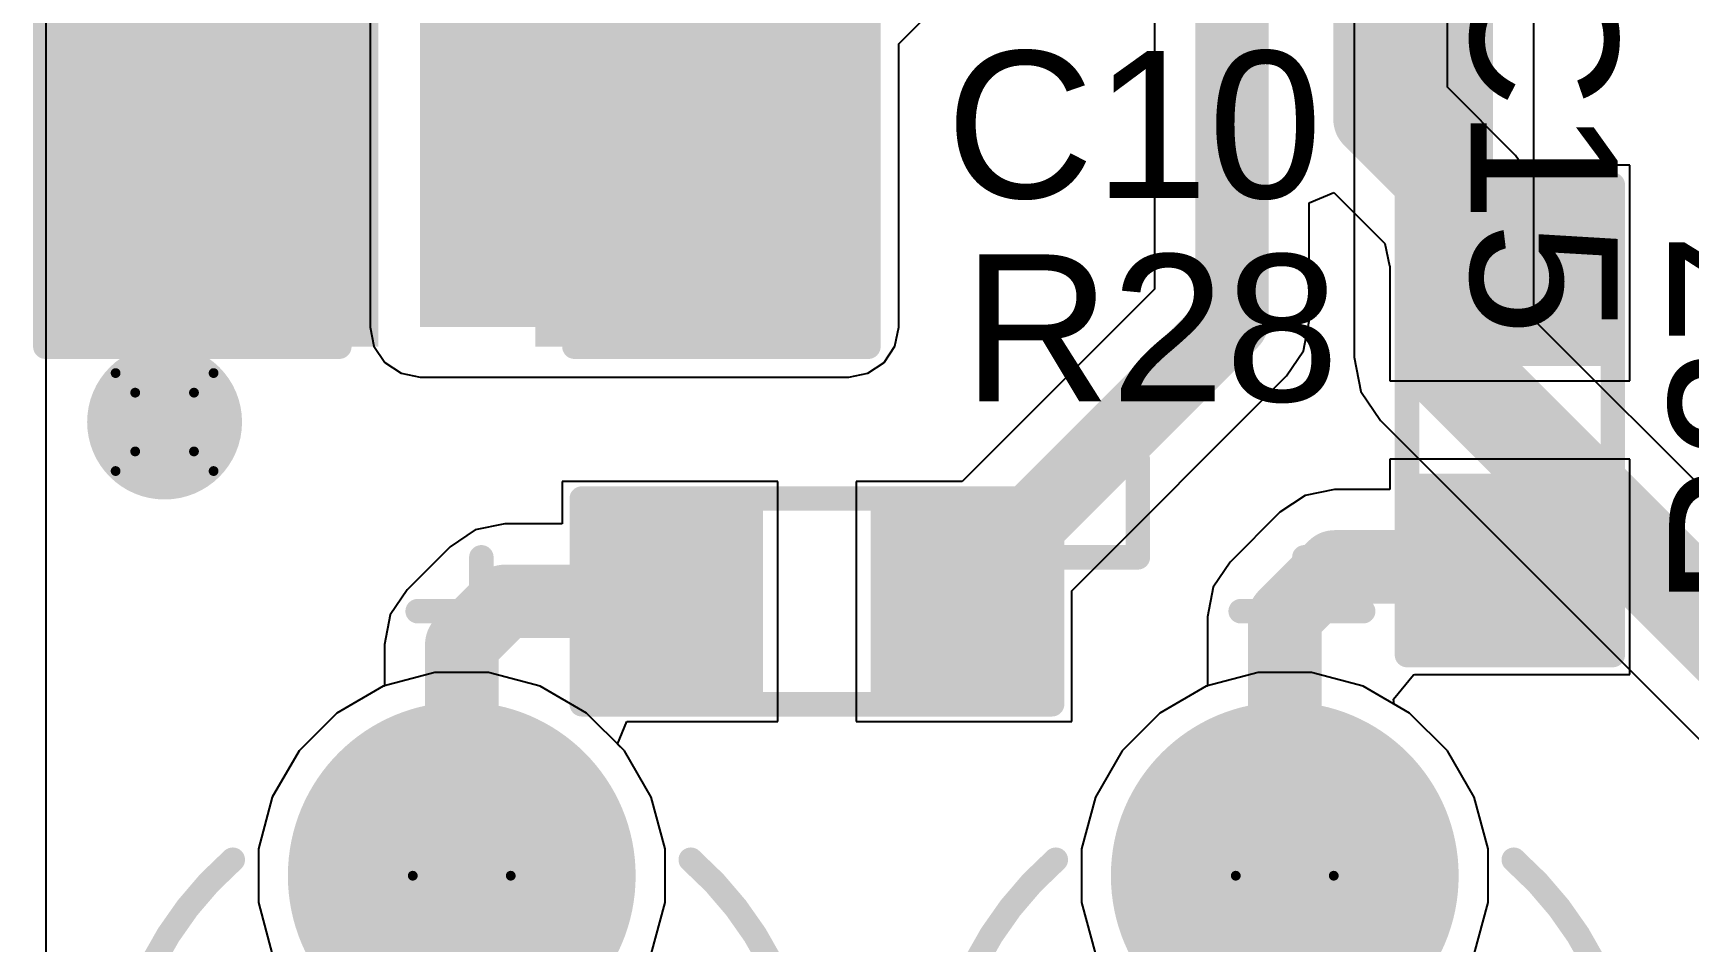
# Model space of a CAD drawing. Header units: inches. Extents: x -6 to 198, y 0 to 119.
# Drawn here: x 0.19 to 8.78, y 10.3 to 15.01 of the extents above; entities that cross this region are included whole.
import ezdxf

# ---------------------------------------------------------------- set-up
doc = ezdxf.new("R2010")
doc.units = ezdxf.units.IN
for name, color, linetype in [('Bottom Layer', 5, 'Continuous'), ('Bottom Solder', 6, 'Continuous'), ('Drill Drawing', 1, 'Continuous'), ('Multi-Layer', 9, 'Continuous'), ('Pad Holes', 156, 'Continuous'), ('Top Layer', 1, 'Continuous'), ('Top Overlay', 2, 'Continuous'), ('Top Paste', 8, 'Continuous'), ('Top Solder', 216, 'Continuous'), ('Via Holes', 16, 'Continuous')]:
    doc.layers.add(name, color=color, linetype=linetype)
doc.styles.add('Arial', font='', dxfattribs={"height": 0.2})
doc.styles.get('Arial').set_extended_font_data('Arial')

# ---------------------------------------------------------------- blocks, each defined once
blk = doc.blocks.new('C___1206_4')
at = {"layer": 'Top Layer'}
for points in [[(-2.032, 0.889), (-0.508, 0.889), (-0.508, -0.889), (-2.032, -0.889)], [(0.508, 0.889), (2.032, 0.889), (2.032, -0.889), (0.508, -0.889)]]:
    blk.add_hatch(color=1, dxfattribs=at).paths.add_polyline_path(points)
at = {"layer": 'Top Paste'}
for points in [[(-2.032, 0.889), (-0.508, 0.889), (-0.508, -0.889), (-2.032, -0.889)], [(0.508, 0.889), (2.032, 0.889), (2.032, -0.889), (0.508, -0.889)]]:
    blk.add_hatch(color=8, dxfattribs=at).paths.add_polyline_path(points)
at = {"layer": 'Top Solder'}
for points in [[(-2.1336, 0.9906), (-0.4064, 0.9906), (-0.4064, -0.9906), (-2.1336, -0.9906)], [(0.4064, 0.9906), (2.1336, 0.9906), (2.1336, -0.9906), (0.4064, -0.9906)]]:
    blk.add_hatch(color=216, dxfattribs=at).paths.add_polyline_path(points)
at = {"layer": 'Top Overlay'}
for points in [[(-2.1336, -0.9906, 0.127, 0.127, 0), (-2.1336, 0.9906, 0.127, 0.127, 0)], [(-2.1336, 0.9906, 0.127, 0.127, 0), (-0.6096, 0.9906, 0.127, 0.127, 0)], [(0.6096, 0.9906, 0.127, 0.127, 0), (2.1336, 0.9906, 0.127, 0.127, 0)], [(2.1336, -0.9906, 0.127, 0.127, 0), (2.1336, 0.9906, 0.127, 0.127, 0)], [(-2.1336, -0.9906, 0.127, 0.127, 0), (-0.6096, -0.9906, 0.127, 0.127, 0)], [(0.6096, -0.9906, 0.127, 0.127, 0), (2.1336, -0.9906, 0.127, 0.127, 0)]]:
    blk.add_lwpolyline(points, format="xyseb", dxfattribs=at)
for points in [[(-2.16535, 0.9906, 0.0635, 0.0635, 1), (-2.10185, 0.9906, 0.0635, 0.0635, 1)], [(-2.16535, 0.9906, 0.0635, 0.0635, 1), (-2.10185, 0.9906, 0.0635, 0.0635, 1)], [(-0.64135, 0.9906, 0.0635, 0.0635, 1), (-0.57785, 0.9906, 0.0635, 0.0635, 1)], [(0.57785, 0.9906, 0.0635, 0.0635, 1), (0.64135, 0.9906, 0.0635, 0.0635, 1)], [(2.10185, 0.9906, 0.0635, 0.0635, 1), (2.16535, 0.9906, 0.0635, 0.0635, 1)], [(2.10185, 0.9906, 0.0635, 0.0635, 1), (2.16535, 0.9906, 0.0635, 0.0635, 1)], [(-2.16535, -0.9906, 0.0635, 0.0635, 1), (-2.10185, -0.9906, 0.0635, 0.0635, 1)], [(-2.16535, -0.9906, 0.0635, 0.0635, 1), (-2.10185, -0.9906, 0.0635, 0.0635, 1)], [(-0.64135, -0.9906, 0.0635, 0.0635, 1), (-0.57785, -0.9906, 0.0635, 0.0635, 1)], [(0.57785, -0.9906, 0.0635, 0.0635, 1), (0.64135, -0.9906, 0.0635, 0.0635, 1)], [(2.10185, -0.9906, 0.0635, 0.0635, 1), (2.16535, -0.9906, 0.0635, 0.0635, 1)], [(2.10185, -0.9906, 0.0635, 0.0635, 1), (2.16535, -0.9906, 0.0635, 0.0635, 1)]]:
    blk.add_lwpolyline(points, format="xyseb", close=True, dxfattribs=at)
blk = doc.blocks.new('R___0603_42')
at = {"layer": 'Top Layer'}
for points in [[(-0.381, 0.4445), (-0.381, -0.4445), (-1.143, -0.4445), (-1.143, 0.4445)], [(1.143, 0.4445), (1.143, -0.4445), (0.381, -0.4445), (0.381, 0.4445)]]:
    blk.add_hatch(color=1, dxfattribs=at).paths.add_polyline_path(points)
at = {"layer": 'Top Paste'}
for points in [[(-0.381, 0.4445), (-0.381, -0.4445), (-1.143, -0.4445), (-1.143, 0.4445)], [(1.143, 0.4445), (1.143, -0.4445), (0.381, -0.4445), (0.381, 0.4445)]]:
    blk.add_hatch(color=8, dxfattribs=at).paths.add_polyline_path(points)
at = {"layer": 'Top Solder'}
for points in [[(-0.2794, 0.5461), (-0.2794, -0.5461), (-1.2446, -0.5461), (-1.2446, 0.5461)], [(1.2446, 0.5461), (1.2446, -0.5461), (0.2794, -0.5461), (0.2794, 0.5461)]]:
    blk.add_hatch(color=216, dxfattribs=at).paths.add_polyline_path(points)
at = {"layer": 'Top Overlay'}
for points in [[(1.2192, 0.5334, 0.127, 0.127, 0), (-1.2192, 0.5334, 0.127, 0.127, 0)], [(-1.2192, 0.5334, 0.127, 0.127, 0), (-1.2192, -0.5334, 0.127, 0.127, 0)], [(1.2192, 0.5334, 0.127, 0.127, 0), (1.2192, -0.5334, 0.127, 0.127, 0)], [(1.2192, -0.5334, 0.127, 0.127, 0), (-1.2192, -0.5334, 0.127, 0.127, 0)]]:
    blk.add_lwpolyline(points, format="xyseb", dxfattribs=at)
for points in [[(-1.25095, 0.5334, 0.0635, 0.0635, 1), (-1.18745, 0.5334, 0.0635, 0.0635, 1)], [(-1.25095, 0.5334, 0.0635, 0.0635, 1), (-1.18745, 0.5334, 0.0635, 0.0635, 1)], [(1.18745, 0.5334, 0.0635, 0.0635, 1), (1.25095, 0.5334, 0.0635, 0.0635, 1)], [(1.18745, 0.5334, 0.0635, 0.0635, 1), (1.25095, 0.5334, 0.0635, 0.0635, 1)], [(-1.25095, -0.5334, 0.0635, 0.0635, 1), (-1.18745, -0.5334, 0.0635, 0.0635, 1)], [(-1.25095, -0.5334, 0.0635, 0.0635, 1), (-1.18745, -0.5334, 0.0635, 0.0635, 1)], [(1.18745, -0.5334, 0.0635, 0.0635, 1), (1.25095, -0.5334, 0.0635, 0.0635, 1)], [(1.18745, -0.5334, 0.0635, 0.0635, 1), (1.25095, -0.5334, 0.0635, 0.0635, 1)]]:
    blk.add_lwpolyline(points, format="xyseb", close=True, dxfattribs=at)
blk = doc.blocks.new('R___0603_43')
at = {"layer": 'Top Layer'}
for points in [[(-0.381, 0.4445), (-0.381, -0.4445), (-1.143, -0.4445), (-1.143, 0.4445)], [(1.143, 0.4445), (1.143, -0.4445), (0.381, -0.4445), (0.381, 0.4445)]]:
    blk.add_hatch(color=1, dxfattribs=at).paths.add_polyline_path(points)
at = {"layer": 'Top Paste'}
for points in [[(-0.381, 0.4445), (-0.381, -0.4445), (-1.143, -0.4445), (-1.143, 0.4445)], [(1.143, 0.4445), (1.143, -0.4445), (0.381, -0.4445), (0.381, 0.4445)]]:
    blk.add_hatch(color=8, dxfattribs=at).paths.add_polyline_path(points)
at = {"layer": 'Top Solder'}
for points in [[(-0.2794, 0.5461), (-0.2794, -0.5461), (-1.2446, -0.5461), (-1.2446, 0.5461)], [(1.2446, 0.5461), (1.2446, -0.5461), (0.2794, -0.5461), (0.2794, 0.5461)]]:
    blk.add_hatch(color=216, dxfattribs=at).paths.add_polyline_path(points)
at = {"layer": 'Top Overlay'}
for points in [[(1.2192, 0.5334, 0.127, 0.127, 0), (-1.2192, 0.5334, 0.127, 0.127, 0)], [(-1.2192, -0.5334, 0.127, 0.127, 0), (-1.2192, 0.5334, 0.127, 0.127, 0)], [(1.2192, -0.5334, 0.127, 0.127, 0), (1.2192, 0.5334, 0.127, 0.127, 0)], [(1.2192, -0.5334, 0.127, 0.127, 0), (-1.2192, -0.5334, 0.127, 0.127, 0)]]:
    blk.add_lwpolyline(points, format="xyseb", dxfattribs=at)
for points in [[(-1.25095, 0.5334, 0.0635, 0.0635, 1), (-1.18745, 0.5334, 0.0635, 0.0635, 1)], [(-1.25095, 0.5334, 0.0635, 0.0635, 1), (-1.18745, 0.5334, 0.0635, 0.0635, 1)], [(1.18745, 0.5334, 0.0635, 0.0635, 1), (1.25095, 0.5334, 0.0635, 0.0635, 1)], [(1.18745, 0.5334, 0.0635, 0.0635, 1), (1.25095, 0.5334, 0.0635, 0.0635, 1)], [(-1.25095, -0.5334, 0.0635, 0.0635, 1), (-1.18745, -0.5334, 0.0635, 0.0635, 1)], [(-1.25095, -0.5334, 0.0635, 0.0635, 1), (-1.18745, -0.5334, 0.0635, 0.0635, 1)], [(1.18745, -0.5334, 0.0635, 0.0635, 1), (1.25095, -0.5334, 0.0635, 0.0635, 1)], [(1.18745, -0.5334, 0.0635, 0.0635, 1), (1.25095, -0.5334, 0.0635, 0.0635, 1)]]:
    blk.add_lwpolyline(points, format="xyseb", close=True, dxfattribs=at)
blk = doc.blocks.new('TH_LED_3____75')
at = {"layer": 'Bottom Layer'}
blk.add_hatch(color=5, dxfattribs=at).paths.add_polyline_path([(-2.07, 0.8), (-0.47, 0.8), (-0.47, -0.8), (-2.07, -0.8)])
h = blk.add_hatch(color=5, dxfattribs=at)
edge = h.paths.add_edge_path()
edge.add_arc((1.27, 0), 0.8, 0, 360)
at = {"layer": 'Bottom Solder'}
blk.add_hatch(color=6, dxfattribs=at).paths.add_polyline_path([(-2.1716, 0.9016), (-0.3684, 0.9016), (-0.3684, -0.9016), (-2.1716, -0.9016)])
h = blk.add_hatch(color=6, dxfattribs=at)
edge = h.paths.add_edge_path()
edge.add_arc((1.27, 0), 0.9016, 0, 360)
at = {"layer": 'Multi-Layer'}
blk.add_hatch(color=9, dxfattribs=at).paths.add_polyline_path([(-2.07, 0.8), (-0.47, 0.8), (-0.47, -0.8), (-2.07, -0.8)])
h = blk.add_hatch(color=9, dxfattribs=at)
edge = h.paths.add_edge_path()
edge.add_arc((1.27, 0), 0.8, 0, 360)
at = {"layer": 'Pad Holes'}
h = blk.add_hatch(color=7, dxfattribs=at)
edge = h.paths.add_edge_path()
edge.add_arc((-1.27, 0), 0.45, 0, 360)
h = blk.add_hatch(color=7, dxfattribs=at)
edge = h.paths.add_edge_path()
edge.add_arc((1.27, 0), 0.45, 0, 360)
at = {"layer": 'Top Layer'}
blk.add_hatch(color=1, dxfattribs=at).paths.add_polyline_path([(-2.07, 0.8), (-0.47, 0.8), (-0.47, -0.8), (-2.07, -0.8)])
h = blk.add_hatch(color=1, dxfattribs=at)
edge = h.paths.add_edge_path()
edge.add_arc((1.27, 0), 0.8, 0, 360)
at = {"layer": 'Top Solder'}
blk.add_hatch(color=216, dxfattribs=at).paths.add_polyline_path([(-2.1716, 0.9016), (-0.3684, 0.9016), (-0.3684, -0.9016), (-2.1716, -0.9016)])
h = blk.add_hatch(color=216, dxfattribs=at)
edge = h.paths.add_edge_path()
edge.add_arc((1.27, 0), 0.9016, 0, 360)
at = {"layer": 'Top Overlay'}
for points in [[(-1.3702, 1.1672, 0.127, 0.127, -0.457336), (1.3529, 1.1873, 0.127, 0.127, 0)], [(2.6416, 0.2286, 0.127, 0.127, 0), (2.6416, -0.4064, 0.127, 0.127, 0)], [(-2.8956, -0.1016, 0.127, 0.127, 0), (-2.3368, -0.1016, 0.127, 0.127, 0)], [(2.3622, -0.1016, 0.127, 0.127, 0), (2.921, -0.1016, 0.127, 0.127, 0)], [(1.3529, -1.1873, 0.127, 0.127, -0.457336), (-1.3702, -1.1672, 0.127, 0.127, 0)]]:
    blk.add_lwpolyline(points, format="xyseb", dxfattribs=at)
for points in [[(-1.402, 1.1672, 0.0635, 0.0635, 1), (-1.3385, 1.1672, 0.0635, 0.0635, 1)], [(1.3212, 1.1873, 0.0635, 0.0635, 1), (1.3847, 1.1873, 0.0635, 0.0635, 1)], [(2.6098, 0.2286, 0.0635, 0.0635, 1), (2.6734, 0.2286, 0.0635, 0.0635, 1)], [(-2.9274, -0.1016, 0.0635, 0.0635, 1), (-2.8638, -0.1016, 0.0635, 0.0635, 1)], [(-2.3685, -0.1016, 0.0635, 0.0635, 1), (-2.3051, -0.1016, 0.0635, 0.0635, 1)], [(2.3304, -0.1016, 0.0635, 0.0635, 1), (2.3939, -0.1016, 0.0635, 0.0635, 1)], [(2.8893, -0.1016, 0.0635, 0.0635, 1), (2.9527, -0.1016, 0.0635, 0.0635, 1)], [(2.6098, -0.4064, 0.0635, 0.0635, 1), (2.6734, -0.4064, 0.0635, 0.0635, 1)], [(-1.402, -1.1672, 0.0635, 0.0635, 1), (-1.3385, -1.1672, 0.0635, 0.0635, 1)], [(1.3212, -1.1873, 0.0635, 0.0635, 1), (1.3847, -1.1873, 0.0635, 0.0635, 1)]]:
    blk.add_lwpolyline(points, format="xyseb", close=True, dxfattribs=at)
blk = doc.blocks.new('TH_LED_3____76')
at = {"layer": 'Bottom Layer'}
blk.add_hatch(color=5, dxfattribs=at).paths.add_polyline_path([(-2.07, 0.8), (-0.47, 0.8), (-0.47, -0.8), (-2.07, -0.8)])
h = blk.add_hatch(color=5, dxfattribs=at)
edge = h.paths.add_edge_path()
edge.add_arc((1.27, 0), 0.8, 0, 360)
at = {"layer": 'Bottom Solder'}
blk.add_hatch(color=6, dxfattribs=at).paths.add_polyline_path([(-2.1716, 0.9016), (-0.3684, 0.9016), (-0.3684, -0.9016), (-2.1716, -0.9016)])
h = blk.add_hatch(color=6, dxfattribs=at)
edge = h.paths.add_edge_path()
edge.add_arc((1.27, 0), 0.9016, 0, 360)
at = {"layer": 'Multi-Layer'}
blk.add_hatch(color=9, dxfattribs=at).paths.add_polyline_path([(-2.07, 0.8), (-0.47, 0.8), (-0.47, -0.8), (-2.07, -0.8)])
h = blk.add_hatch(color=9, dxfattribs=at)
edge = h.paths.add_edge_path()
edge.add_arc((1.27, 0), 0.8, 0, 360)
at = {"layer": 'Pad Holes'}
h = blk.add_hatch(color=7, dxfattribs=at)
edge = h.paths.add_edge_path()
edge.add_arc((-1.27, 0), 0.45, 0, 360)
h = blk.add_hatch(color=7, dxfattribs=at)
edge = h.paths.add_edge_path()
edge.add_arc((1.27, 0), 0.45, 0, 360)
at = {"layer": 'Top Layer'}
blk.add_hatch(color=1, dxfattribs=at).paths.add_polyline_path([(-2.07, 0.8), (-0.47, 0.8), (-0.47, -0.8), (-2.07, -0.8)])
h = blk.add_hatch(color=1, dxfattribs=at)
edge = h.paths.add_edge_path()
edge.add_arc((1.27, 0), 0.8, 0, 360)
at = {"layer": 'Top Solder'}
blk.add_hatch(color=216, dxfattribs=at).paths.add_polyline_path([(-2.1716, 0.9016), (-0.3684, 0.9016), (-0.3684, -0.9016), (-2.1716, -0.9016)])
h = blk.add_hatch(color=216, dxfattribs=at)
edge = h.paths.add_edge_path()
edge.add_arc((1.27, 0), 0.9016, 0, 360)
at = {"layer": 'Top Overlay'}
for points in [[(-1.3702, 1.1672, 0.127, 0.127, -0.457336), (1.3529, 1.1873, 0.127, 0.127, 0)], [(2.6416, 0.2286, 0.127, 0.127, 0), (2.6416, -0.4064, 0.127, 0.127, 0)], [(-2.8956, -0.1016, 0.127, 0.127, 0), (-2.3368, -0.1016, 0.127, 0.127, 0)], [(2.3622, -0.1016, 0.127, 0.127, 0), (2.921, -0.1016, 0.127, 0.127, 0)], [(1.3529, -1.1873, 0.127, 0.127, -0.457336), (-1.3702, -1.1672, 0.127, 0.127, 0)]]:
    blk.add_lwpolyline(points, format="xyseb", dxfattribs=at)
for points in [[(-1.402, 1.1672, 0.0635, 0.0635, 1), (-1.3385, 1.1672, 0.0635, 0.0635, 1)], [(1.3212, 1.1873, 0.0635, 0.0635, 1), (1.3847, 1.1873, 0.0635, 0.0635, 1)], [(2.6098, 0.2286, 0.0635, 0.0635, 1), (2.6734, 0.2286, 0.0635, 0.0635, 1)], [(-2.9274, -0.1016, 0.0635, 0.0635, 1), (-2.8638, -0.1016, 0.0635, 0.0635, 1)], [(-2.3685, -0.1016, 0.0635, 0.0635, 1), (-2.3051, -0.1016, 0.0635, 0.0635, 1)], [(2.3304, -0.1016, 0.0635, 0.0635, 1), (2.3939, -0.1016, 0.0635, 0.0635, 1)], [(2.8893, -0.1016, 0.0635, 0.0635, 1), (2.9527, -0.1016, 0.0635, 0.0635, 1)], [(2.6098, -0.4064, 0.0635, 0.0635, 1), (2.6734, -0.4064, 0.0635, 0.0635, 1)], [(-1.402, -1.1672, 0.0635, 0.0635, 1), (-1.3385, -1.1672, 0.0635, 0.0635, 1)], [(1.3212, -1.1873, 0.0635, 0.0635, 1), (1.3847, -1.1873, 0.0635, 0.0635, 1)]]:
    blk.add_lwpolyline(points, format="xyseb", close=True, dxfattribs=at)

msp = doc.modelspace()

# ---------------------------------------------------------------- hatches: boundary and pattern name
at = {"layer": 'Bottom Layer'}
h = msp.add_hatch(color=5, dxfattribs=at)
edge = h.paths.add_edge_path()
edge.add_arc((0.8722, 12.995), 0.3, 0, 360)
at = {"layer": 'Bottom Solder'}
h = msp.add_hatch(color=6, dxfattribs=at)
edge = h.paths.add_edge_path()
edge.add_arc((0.8722, 12.995), 0.4016, 0, 360)
at = {"layer": 'Top Layer'}
for points in [[(2.1971, 13.4874), (3.1496, 13.4874), (3.1496, 21.2598), (2.1971, 21.2598)], [(2.2606, 13.4874), (4.4196, 13.4874), (4.4196, 15.2654), (2.2606, 15.2654)]]:
    msp.add_hatch(color=1, dxfattribs=at).paths.add_polyline_path(points)
h = msp.add_hatch(color=1, dxfattribs=at)
edge = h.paths.add_edge_path()
edge.add_arc((0.8722, 12.995), 0.3, 0, 360)
at = {"layer": 'Top Solder'}
h = msp.add_hatch(color=216, dxfattribs=at)
edge = h.paths.add_edge_path()
edge.add_arc((0.8722, 12.995), 0.4016, 0, 360)
at = {"layer": 'Via Holes'}
h = msp.add_hatch(color=7, dxfattribs=at)
edge = h.paths.add_edge_path()
edge.add_arc((0.8722, 12.995), 0.15, 0, 360)

# ---------------------------------------------------------------- linework, layer by layer
at = {"layer": 'Bottom Layer'}
for p, q in [((0.259, 4.271), (0.259, 50.729)), ((7.9719, 13.5251), (7.9719, 19.647)), ((7.0395, 19.454), (7.0395, 13.332)), ((10.4987, 10.9982), (7.9719, 13.5251)), ((7.0395, 13.332), (7.075, 13.1536)), ((7.075, 13.1536), (7.1761, 13.0024)), ((7.1761, 13.0024), (9.703, 10.4755)), ((2.2742, 11.6966), (2.0062, 11.6248)), ((2.5518, 11.6966), (2.2742, 11.6966)), ((2.8198, 11.6248), (2.5518, 11.6966)), ((6.5414, 11.6966), (6.2734, 11.6248)), ((6.819, 11.6966), (6.5414, 11.6966)), ((7.087, 11.6248), (6.819, 11.6966)), ((2.0062, 11.6248), (1.7658, 11.486)), ((3.0602, 11.486), (2.8198, 11.6248)), ((6.2734, 11.6248), (6.033, 11.486)), ((7.3274, 11.486), (7.087, 11.6248)), ((1.7658, 11.486), (1.5696, 11.2898)), ((3.2564, 11.2898), (3.0602, 11.486)), ((6.033, 11.486), (5.8368, 11.2898)), ((7.5236, 11.2898), (7.3274, 11.486)), ((1.5696, 11.2898), (1.4308, 11.0494)), ((3.3952, 11.0494), (3.2564, 11.2898)), ((5.8368, 11.2898), (5.698, 11.0494)), ((7.6624, 11.0494), (7.5236, 11.2898)), ((1.4308, 11.0494), (1.359, 10.7814)), ((3.467, 10.7814), (3.3952, 11.0494)), ((5.698, 11.0494), (5.6262, 10.7814)), ((7.7342, 10.7814), (7.6624, 11.0494)), ((1.359, 10.7814), (1.359, 10.5038)), ((3.467, 10.5038), (3.467, 10.7814)), ((5.6262, 10.7814), (5.6262, 10.5038)), ((7.7342, 10.5038), (7.7342, 10.7814)), ((1.359, 10.5038), (1.4308, 10.2358)), ((3.3952, 10.2358), (3.467, 10.5038)), ((5.6262, 10.5038), (5.698, 10.2358)), ((7.6624, 10.2358), (7.7342, 10.5038))]:
    msp.add_line(p, q, dxfattribs=at)
for points in [[(7.5057, 13.332, 0.508, 0.508, 0), (7.5057, 19.647, 0.508, 0.508, 0)], [(7.5057, 13.332, 0.508, 0.508, 0), (10.1691, 10.6686, 0.508, 0.508, 0)]]:
    msp.add_lwpolyline(points, format="xyseb", dxfattribs=at)
msp.add_lwpolyline([(7.3787, 13.332, 0.254, 0.254, 1), (7.6327, 13.332, 0.254, 0.254, 1)], format="xyseb", close=True, dxfattribs=at)
msp.add_lwpolyline([(7.3787, 13.332, 0.254, 0.254, 1), (7.6327, 13.332, 0.254, 0.254, 1)], format="xyseb", close=True, dxfattribs=at)
at = {"layer": 'Drill Drawing'}
for points in [[(0.6182, 13.249, 0.0508, 0.0508, 0), (1.1262, 13.249, 0.0508, 0.0508, 0)], [(0.6182, 12.741, 0.0508, 0.0508, 0), (0.6182, 13.249, 0.0508, 0.0508, 0)], [(1.1262, 12.741, 0.0508, 0.0508, 0), (1.1262, 13.249, 0.0508, 0.0508, 0)], [(0.7198, 13.1474, 0.0508, 0.0508, 0), (1.0246, 13.1474, 0.0508, 0.0508, 0)], [(0.7198, 12.8426, 0.0508, 0.0508, 0), (0.7198, 13.1474, 0.0508, 0.0508, 0)], [(1.0246, 12.8426, 0.0508, 0.0508, 0), (1.0246, 13.1474, 0.0508, 0.0508, 0)], [(0.7198, 12.8426, 0.0508, 0.0508, 0), (1.0246, 12.8426, 0.0508, 0.0508, 0)], [(0.6182, 12.741, 0.0508, 0.0508, 0), (1.1262, 12.741, 0.0508, 0.0508, 0)]]:
    msp.add_lwpolyline(points, format="xyseb", dxfattribs=at)
for points in [[(0.6055, 13.249, 0.0254, 0.0254, 1), (0.6309, 13.249, 0.0254, 0.0254, 1)], [(0.6055, 13.249, 0.0254, 0.0254, 1), (0.6309, 13.249, 0.0254, 0.0254, 1)], [(1.1135, 13.249, 0.0254, 0.0254, 1), (1.1389, 13.249, 0.0254, 0.0254, 1)], [(1.1135, 13.249, 0.0254, 0.0254, 1), (1.1389, 13.249, 0.0254, 0.0254, 1)], [(0.7071, 13.1474, 0.0254, 0.0254, 1), (0.7325, 13.1474, 0.0254, 0.0254, 1)], [(0.7071, 13.1474, 0.0254, 0.0254, 1), (0.7325, 13.1474, 0.0254, 0.0254, 1)], [(1.0119, 13.1474, 0.0254, 0.0254, 1), (1.0373, 13.1474, 0.0254, 0.0254, 1)], [(1.0119, 13.1474, 0.0254, 0.0254, 1), (1.0373, 13.1474, 0.0254, 0.0254, 1)], [(0.7071, 12.8426, 0.0254, 0.0254, 1), (0.7325, 12.8426, 0.0254, 0.0254, 1)], [(0.7071, 12.8426, 0.0254, 0.0254, 1), (0.7325, 12.8426, 0.0254, 0.0254, 1)], [(1.0119, 12.8426, 0.0254, 0.0254, 1), (1.0373, 12.8426, 0.0254, 0.0254, 1)], [(1.0119, 12.8426, 0.0254, 0.0254, 1), (1.0373, 12.8426, 0.0254, 0.0254, 1)], [(0.6055, 12.741, 0.0254, 0.0254, 1), (0.6309, 12.741, 0.0254, 0.0254, 1)], [(0.6055, 12.741, 0.0254, 0.0254, 1), (0.6309, 12.741, 0.0254, 0.0254, 1)], [(1.1135, 12.741, 0.0254, 0.0254, 1), (1.1389, 12.741, 0.0254, 0.0254, 1)], [(1.1135, 12.741, 0.0254, 0.0254, 1), (1.1389, 12.741, 0.0254, 0.0254, 1)], [(2.667, 10.6426, 0.0508, 0.0508, 1), (2.159, 10.6426, 0.0508, 0.0508, 1)], [(6.9342, 10.6426, 0.0508, 0.0508, 1), (6.4262, 10.6426, 0.0508, 0.0508, 1)], [(2.1463, 10.6426, 0.0254, 0.0254, 1), (2.1717, 10.6426, 0.0254, 0.0254, 1)], [(2.6543, 10.6426, 0.0254, 0.0254, 1), (2.6797, 10.6426, 0.0254, 0.0254, 1)], [(6.4135, 10.6426, 0.0254, 0.0254, 1), (6.4389, 10.6426, 0.0254, 0.0254, 1)], [(6.9215, 10.6426, 0.0254, 0.0254, 1), (6.9469, 10.6426, 0.0254, 0.0254, 1)]]:
    msp.add_lwpolyline(points, format="xyseb", close=True, dxfattribs=at)
at = {"layer": 'Top Layer'}
for p, q in [((0.259, 4.271), (0.259, 50.729)), ((6.0047, 16.7282), (6.0047, 13.6844)), ((7.5237, 14.7313), (7.5237, 16.4506)), ((1.9381, 15.4609), (1.9381, 13.4874)), ((4.6786, 14.9567), (4.974, 15.2521)), ((4.6786, 13.4874), (4.6786, 14.9567)), ((7.8773, 14.3777), (7.5237, 14.7313)), ((7.9114, 14.3268), (7.8773, 14.3777)), ((8.4697, 14.3268), (7.9114, 14.3268)), ((8.4697, 13.2092), (8.4697, 14.3268)), ((6.8075, 14.1325), (6.9345, 14.1851)), ((6.9345, 14.1851), (7.1997, 13.92)), ((6.8075, 13.5181), (6.8075, 14.1325)), ((7.1997, 13.92), (7.2226, 13.8048)), ((7.2226, 13.8048), (7.2251, 13.801)), ((7.2251, 13.801), (7.2251, 13.2092)), ((6.0047, 13.6844), (5.0076, 12.6873)), ((1.9381, 13.4874), (1.9578, 13.3883)), ((4.6589, 13.3883), (4.6786, 13.4874)), ((6.777, 13.3645), (6.8075, 13.5181)), ((1.9578, 13.3883), (2.014, 13.3043)), ((4.6027, 13.3043), (4.6589, 13.3883)), ((6.6899, 13.2343), (6.777, 13.3645)), ((2.014, 13.3043), (2.098, 13.2481)), ((2.098, 13.2481), (2.1971, 13.2284)), ((2.1971, 13.2284), (4.4196, 13.2284)), ((4.4196, 13.2284), (4.5187, 13.2481)), ((4.5187, 13.2481), (4.6027, 13.3043)), ((5.5753, 12.1196), (6.6899, 13.2343)), ((7.2251, 13.2092), (8.4697, 13.2092)), ((8.4697, 12.8028), (7.2251, 12.8028)), ((7.2251, 12.8028), (7.2251, 12.6454)), ((8.4697, 11.6852), (8.4697, 12.8028)), ((4.0513, 12.6873), (2.9337, 12.6873)), ((2.9337, 12.6873), (2.9337, 12.4664)), ((4.0513, 11.4427), (4.0513, 12.6873)), ((5.0076, 12.6873), (4.4577, 12.6873)), ((4.4577, 12.6873), (4.4577, 11.4427)), ((6.9387, 12.6454), (6.7851, 12.6148)), ((7.2251, 12.6454), (6.9387, 12.6454)), ((6.7851, 12.6148), (6.6549, 12.5278)), ((2.6362, 12.4664), (2.4826, 12.4359)), ((2.9337, 12.4664), (2.6362, 12.4664)), ((6.6549, 12.5278), (6.3964, 12.2693)), ((2.4826, 12.4359), (2.3523, 12.3488)), ((2.3523, 12.3488), (2.1292, 12.1257)), ((6.3964, 12.2693), (6.3093, 12.139)), ((2.1292, 12.1257), (2.0421, 11.9954)), ((5.5753, 11.4427), (5.5753, 12.1196)), ((6.3093, 12.139), (6.2788, 11.9854)), ((2.0421, 11.9954), (2.0116, 11.8418)), ((6.2788, 11.9854), (6.2788, 11.6262)), ((2.0116, 11.8418), (2.0116, 11.6262)), ((7.2441, 11.5582), (7.3479, 11.6843)), ((7.3479, 11.6843), (7.3543, 11.6852)), ((7.3543, 11.6852), (8.4697, 11.6852)), ((2.0062, 11.6248), (1.7658, 11.486)), ((2.0116, 11.6262), (2.0062, 11.6248)), ((6.2734, 11.6248), (6.033, 11.486)), ((6.2788, 11.6262), (6.2734, 11.6248)), ((7.2478, 11.532), (7.2441, 11.5582)), ((7.3274, 11.486), (7.2478, 11.532)), ((1.7658, 11.486), (1.5696, 11.2898)), ((3.2208, 11.3254), (3.2694, 11.4427)), ((3.2694, 11.4427), (4.0513, 11.4427)), ((4.4577, 11.4427), (5.5753, 11.4427)), ((6.033, 11.486), (5.8368, 11.2898)), ((7.5236, 11.2898), (7.3274, 11.486)), ((1.5696, 11.2898), (1.4308, 11.0494)), ((3.2564, 11.2898), (3.2208, 11.3254)), ((3.3952, 11.0494), (3.2564, 11.2898)), ((5.8368, 11.2898), (5.698, 11.0494)), ((7.6624, 11.0494), (7.5236, 11.2898)), ((1.4308, 11.0494), (1.359, 10.7814)), ((3.467, 10.7814), (3.3952, 11.0494)), ((5.698, 11.0494), (5.6262, 10.7814)), ((7.7342, 10.7814), (7.6624, 11.0494)), ((1.359, 10.7814), (1.359, 10.5038)), ((3.467, 10.5038), (3.467, 10.7814)), ((5.6262, 10.7814), (5.6262, 10.5038)), ((7.7342, 10.5038), (7.7342, 10.7814)), ((1.359, 10.5038), (1.4308, 10.2358)), ((3.3952, 10.2358), (3.467, 10.5038)), ((5.6262, 10.5038), (5.698, 10.2358)), ((7.6624, 10.2358), (7.7342, 10.5038))]:
    msp.add_line(p, q, dxfattribs=at)
for points in [[(7.1223, 14.5651, 0.381, 0.381, 0), (7.1223, 17.1765, 0.381, 0.381, 0)], [(6.4061, 13.5181, 0.381, 0.381, 0), (6.4061, 16.8945, 0.381, 0.381, 0)], [(3.6576, 14.5034, 0.381, 0.381, 0), (4.6901, 15.5359, 0.381, 0.381, 0)], [(3.6576, 14.3764, 0.381, 0.381, 0), (3.6576, 14.5034, 0.381, 0.381, 0)], [(7.1223, 14.5651, 0.381, 0.381, 0), (7.5934, 14.0939, 0.381, 0.381, 0)], [(7.5934, 13.9585, 0.381, 0.381, 0), (7.5934, 14.0939, 0.381, 0.381, 0)], [(7.5934, 13.9585, 0.381, 0.381, 0), (7.7839, 13.768, 0.381, 0.381, 0)], [(7.7839, 13.768, 0.381, 0.381, 0), (7.8474, 13.768, 0.381, 0.381, 0)], [(5.0165, 12.1285, 0.381, 0.381, 0), (6.4061, 13.5181, 0.381, 0.381, 0)], [(6.6802, 11.9854, 0.381, 0.381, 0), (6.9387, 12.244, 0.381, 0.381, 0)], [(6.9387, 12.244, 0.381, 0.381, 0), (7.8474, 12.244, 0.381, 0.381, 0)], [(5.0165, 12.065, 0.381, 0.381, 0), (5.0165, 12.1285, 0.381, 0.381, 0)], [(2.413, 11.8418, 0.381, 0.381, 0), (2.6362, 12.065, 0.381, 0.381, 0)], [(2.6362, 12.065, 0.381, 0.381, 0), (3.4925, 12.065, 0.381, 0.381, 0)], [(6.6802, 10.6426, 0.381, 0.381, 0), (6.6802, 11.9854, 0.381, 0.381, 0)], [(2.413, 10.6426, 0.381, 0.381, 0), (2.413, 11.8418, 0.381, 0.381, 0)]]:
    msp.add_lwpolyline(points, format="xyseb", dxfattribs=at)
for points in [[(3.5623, 14.5034, 0.1905, 0.1905, 1), (3.7529, 14.5034, 0.1905, 0.1905, 1)], [(3.5623, 14.5034, 0.1905, 0.1905, 1), (3.7529, 14.5034, 0.1905, 0.1905, 1)], [(7.027, 14.5651, 0.1905, 0.1905, 1), (7.2175, 14.5651, 0.1905, 0.1905, 1)], [(7.027, 14.5651, 0.1905, 0.1905, 1), (7.2175, 14.5651, 0.1905, 0.1905, 1)], [(3.5623, 14.3764, 0.1905, 0.1905, 1), (3.7529, 14.3764, 0.1905, 0.1905, 1)], [(7.4982, 14.0939, 0.1905, 0.1905, 1), (7.6887, 14.0939, 0.1905, 0.1905, 1)], [(7.4982, 14.0939, 0.1905, 0.1905, 1), (7.6887, 14.0939, 0.1905, 0.1905, 1)], [(7.4982, 13.9585, 0.1905, 0.1905, 1), (7.6887, 13.9585, 0.1905, 0.1905, 1)], [(7.4982, 13.9585, 0.1905, 0.1905, 1), (7.6887, 13.9585, 0.1905, 0.1905, 1)], [(7.6887, 13.768, 0.1905, 0.1905, 1), (7.8792, 13.768, 0.1905, 0.1905, 1)], [(7.6887, 13.768, 0.1905, 0.1905, 1), (7.8792, 13.768, 0.1905, 0.1905, 1)], [(7.7522, 13.768, 0.1905, 0.1905, 1), (7.9427, 13.768, 0.1905, 0.1905, 1)], [(6.3109, 13.5181, 0.1905, 0.1905, 1), (6.5014, 13.5181, 0.1905, 0.1905, 1)], [(6.3109, 13.5181, 0.1905, 0.1905, 1), (6.5014, 13.5181, 0.1905, 0.1905, 1)], [(6.8435, 12.244, 0.1905, 0.1905, 1), (7.034, 12.244, 0.1905, 0.1905, 1)], [(6.8435, 12.244, 0.1905, 0.1905, 1), (7.034, 12.244, 0.1905, 0.1905, 1)], [(7.7522, 12.244, 0.1905, 0.1905, 1), (7.9427, 12.244, 0.1905, 0.1905, 1)], [(4.9212, 12.1285, 0.1905, 0.1905, 1), (5.1117, 12.1285, 0.1905, 0.1905, 1)], [(4.9212, 12.1285, 0.1905, 0.1905, 1), (5.1117, 12.1285, 0.1905, 0.1905, 1)], [(2.5409, 12.065, 0.1905, 0.1905, 1), (2.7314, 12.065, 0.1905, 0.1905, 1)], [(2.5409, 12.065, 0.1905, 0.1905, 1), (2.7314, 12.065, 0.1905, 0.1905, 1)], [(3.3973, 12.065, 0.1905, 0.1905, 1), (3.5877, 12.065, 0.1905, 0.1905, 1)], [(4.9212, 12.065, 0.1905, 0.1905, 1), (5.1117, 12.065, 0.1905, 0.1905, 1)], [(6.5849, 11.9854, 0.1905, 0.1905, 1), (6.7754, 11.9854, 0.1905, 0.1905, 1)], [(6.5849, 11.9854, 0.1905, 0.1905, 1), (6.7754, 11.9854, 0.1905, 0.1905, 1)], [(2.3178, 11.8418, 0.1905, 0.1905, 1), (2.5082, 11.8418, 0.1905, 0.1905, 1)], [(2.3178, 11.8418, 0.1905, 0.1905, 1), (2.5082, 11.8418, 0.1905, 0.1905, 1)], [(2.3178, 10.6426, 0.1905, 0.1905, 1), (2.5082, 10.6426, 0.1905, 0.1905, 1)], [(6.5849, 10.6426, 0.1905, 0.1905, 1), (6.7754, 10.6426, 0.1905, 0.1905, 1)]]:
    msp.add_lwpolyline(points, format="xyseb", close=True, dxfattribs=at)
at = {"layer": 'Top Overlay'}
for points in [[(5.9183, 12.2936, 0.127, 0.127, 0), (5.9183, 12.7985, 0.127, 0.127, 0)], [(5.4737, 12.2936, 0.127, 0.127, 0), (5.9183, 12.2936, 0.127, 0.127, 0)]]:
    msp.add_lwpolyline(points, format="xyseb", dxfattribs=at)
for points in [[(5.8866, 12.7985, 0.0635, 0.0635, 1), (5.9501, 12.7985, 0.0635, 0.0635, 1)], [(5.4419, 12.2936, 0.0635, 0.0635, 1), (5.5054, 12.2936, 0.0635, 0.0635, 1)], [(5.8866, 12.2936, 0.0635, 0.0635, 1), (5.9501, 12.2936, 0.0635, 0.0635, 1)], [(5.8866, 12.2936, 0.0635, 0.0635, 1), (5.9501, 12.2936, 0.0635, 0.0635, 1)]]:
    msp.add_lwpolyline(points, format="xyseb", close=True, dxfattribs=at)

# ---------------------------------------------------------------- block references
msp.add_blockref('C___1206_4', (2.3876, 14.3764))
for name, p, rotation in [('R___0603_43', (7.8474, 13.006), 270), ('R___0603_42', (4.2545, 12.065), 180), ('TH_LED_3____75', (2.413, 9.3726), 90), ('TH_LED_3____76', (6.6802, 9.3726), 90)]:
    msp.add_blockref(name, p, dxfattribs=dict(rotation=rotation))

# ---------------------------------------------------------------- texts
at = {"layer": 'Top Overlay', "style": 'Arial'}
for s, rotation, p in [('C15', 270, (7.6444, 15.3936)), ('R27', 90, (9.4348, 12.0284))]:
    msp.add_text(s, height=0.762, rotation=rotation, dxfattribs=at).set_placement(p)
for s, p in [('C10', (4.9226, 14.1565)), ('R28', (5.0096, 13.1023))]:
    msp.add_text(s, height=0.762, dxfattribs=at).set_placement(p)

doc.saveas('drawing.dxf')
